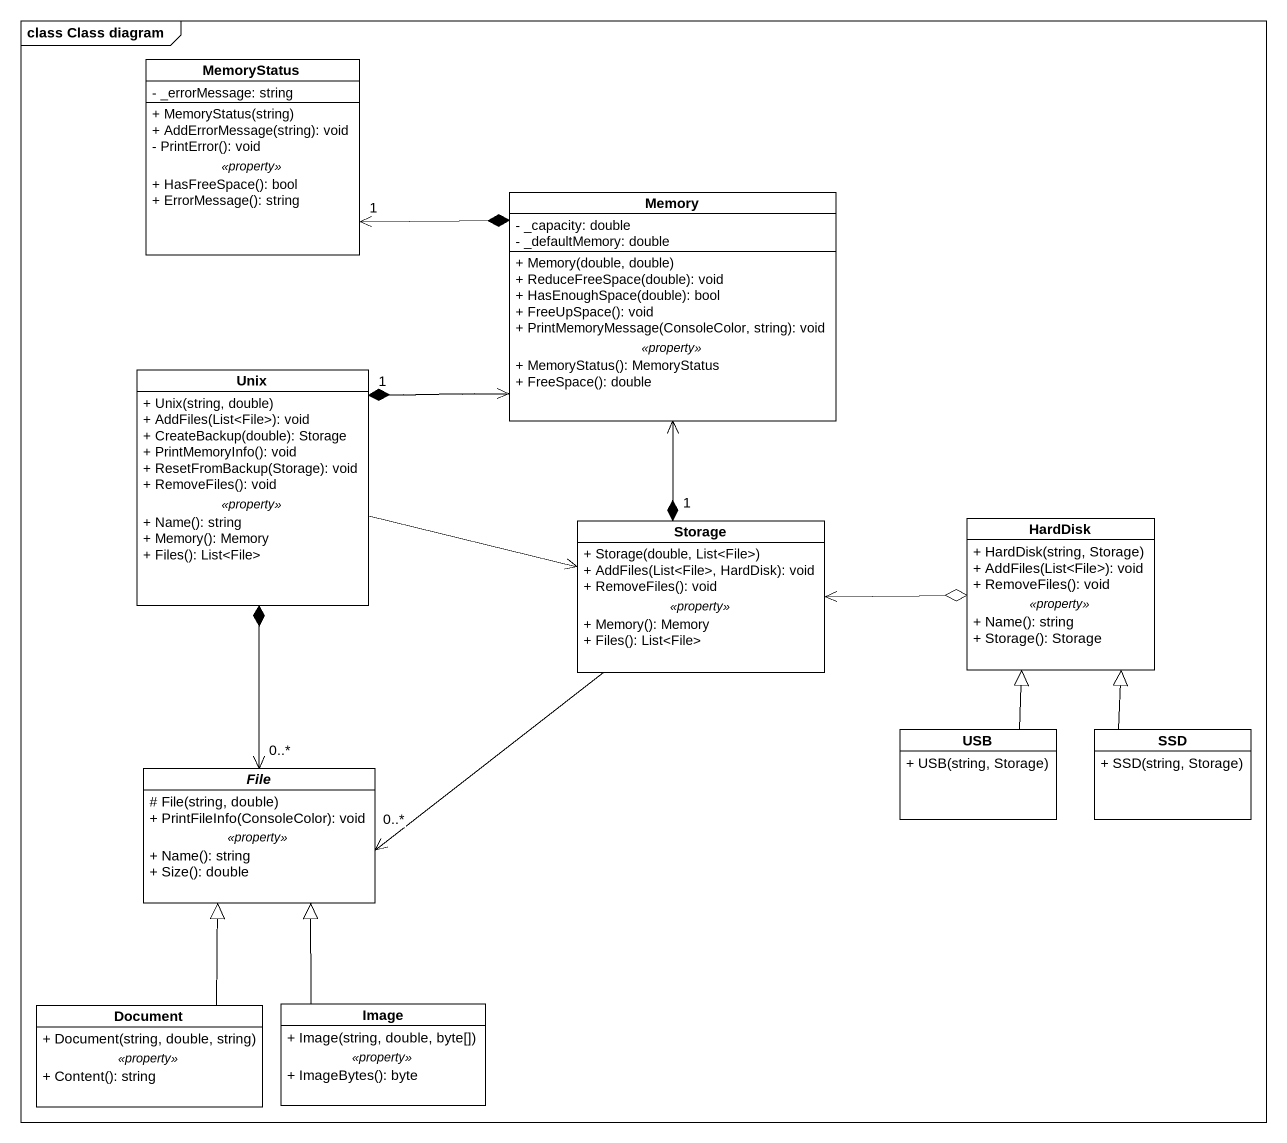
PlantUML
@startuml
mainframe class Class diagram
hide circle
hide empty members
skinparam classAttributeIconSize 0
class MemoryStatus {
  - _errorMessage: string
  --
  + MemoryStatus(string)
  + AddErrorMessage(string): void
  - PrintError(): void
  .. <<property>> ..
  + HasFreeSpace(): bool
  + ErrorMessage(): string
}
class Memory {
  - _capacity: double
  - _defaultMemory: double
  --
  + Memory(double, double)
  + ReduceFreeSpace(double): void
  + HasEnoughSpace(double): bool
  + FreeUpSpace(): void
  + PrintMemoryMessage(ConsoleColor, string): void
  .. <<property>> ..
  + MemoryStatus(): MemoryStatus
  + FreeSpace(): double
}
class Unix {
  + Unix(string, double)
  + AddFiles(List<File>): void
  + CreateBackup(double): Storage
  + PrintMemoryInfo(): void
  + ResetFromBackup(Storage): void
  + RemoveFiles(): void
  .. <<property>> ..
  + Name(): string
  + Memory(): Memory
  + Files(): List<File>
}
class "Storage" as Storage_ {
  + Storage(double, List<File>)
  + AddFiles(List<File>, HardDisk): void
  + RemoveFiles(): void
  .. <<property>> ..
  + Memory(): Memory
  + Files(): List<File>
}
class HardDisk {
  + HardDisk(string, Storage)
  + AddFiles(List<File>): void
  + RemoveFiles(): void
  .. <<property>> ..
  + Name(): string
  + Storage(): Storage
}
abstract class "File" as File_ {
  # File(string, double)
  + PrintFileInfo(ConsoleColor): void
  .. <<property>> ..
  + Name(): string
  + Size(): double
}
class USB {
  + USB(string, Storage)
}
class SSD {
  + SSD(string, Storage)
}
class Document {
  + Document(string, double, string)
  .. <<property>> ..
  + Content(): string
}
class Image {
  + Image(string, double, byte[])
  .. <<property>> ..
  + ImageBytes(): byte
}
MemoryStatus "1" <-right-* Memory
Memory -left-* "1" Unix
Memory <--* "1" Storage_
Unix -right-> Memory
Unix -right-> Storage_
Storage_ <-right-o HardDisk
Storage_ -left-> "0..*" File_
File_ "0..*" <-up-* Unix
USB -up-|> HardDisk
SSD -up-|> HardDisk
Document -up-|> File_
Image -up-|> File_
@enduml
